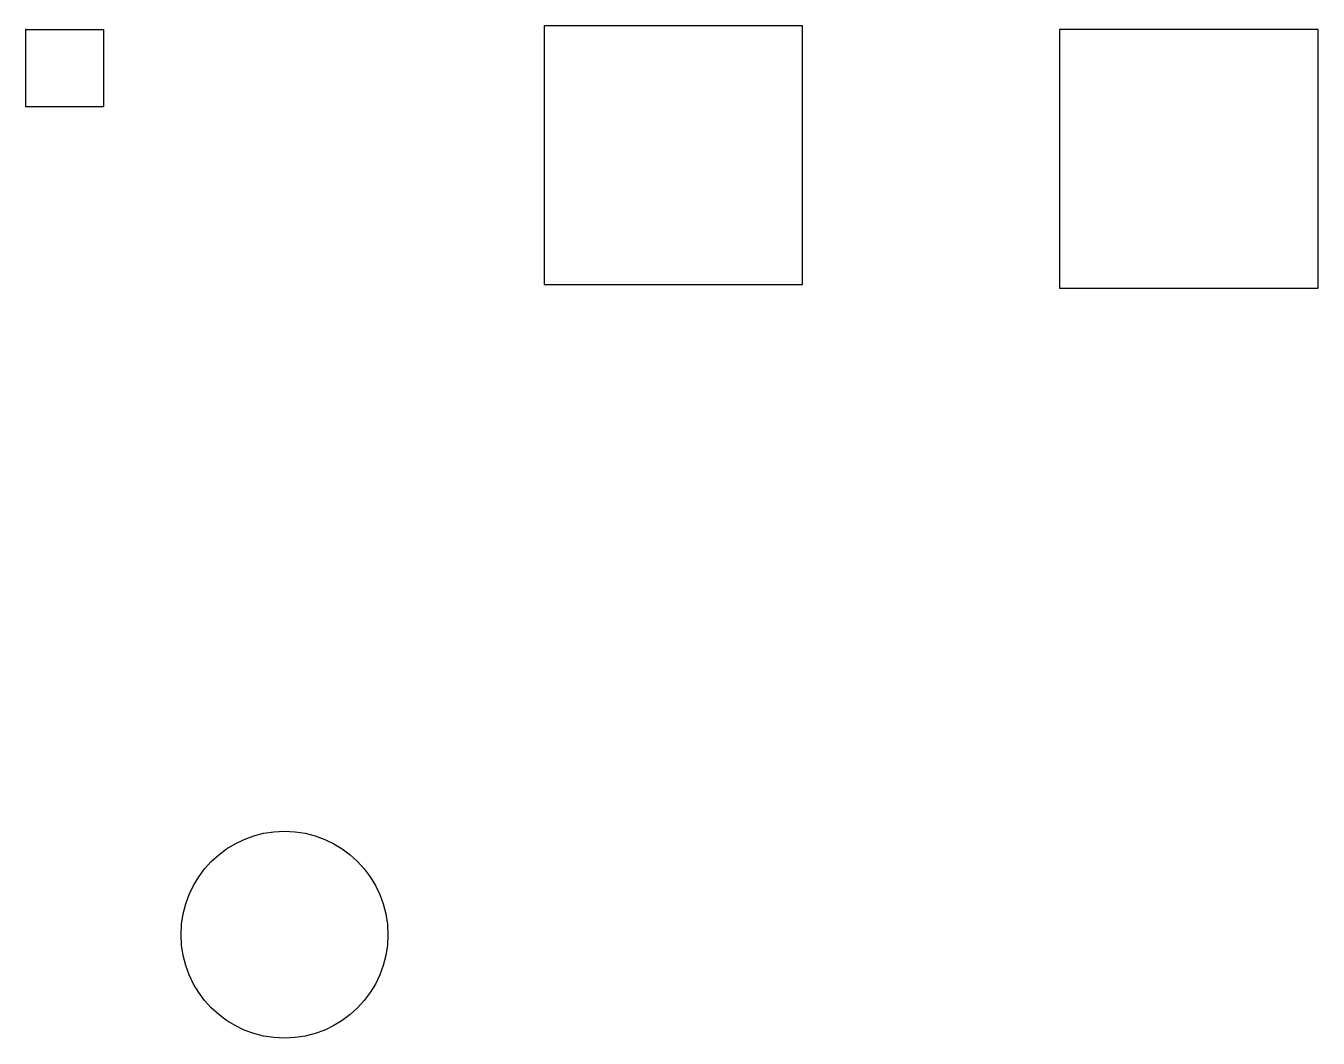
# Model space of a CAD drawing. Header units: millimetres. Extents: x 0 to 99.9, y -78 to 0.3.
import ezdxf

# ---------------------------------------------------------------- set-up
doc = ezdxf.new("R2010")
doc.units = ezdxf.units.MM
doc.layers.get('0').update_dxf_attribs({"linetype": 'CONTINUOUS'})

msp = doc.modelspace()

# ---------------------------------------------------------------- linework, layer by layer
for points in [[(0, 0), (6, 0), (6, -6), (0, -6)], [(40.07, -19.729), (60.07, -19.729), (60.07, 0.271), (40.07, 0.271)], [(79.935, -20), (99.935, -20), (99.935, 0), (79.935, 0)]]:
    msp.add_lwpolyline(points, close=True)
msp.add_circle((20, -70), 8)
msp.add_point((0, 0))

doc.saveas('drawing.dxf')
